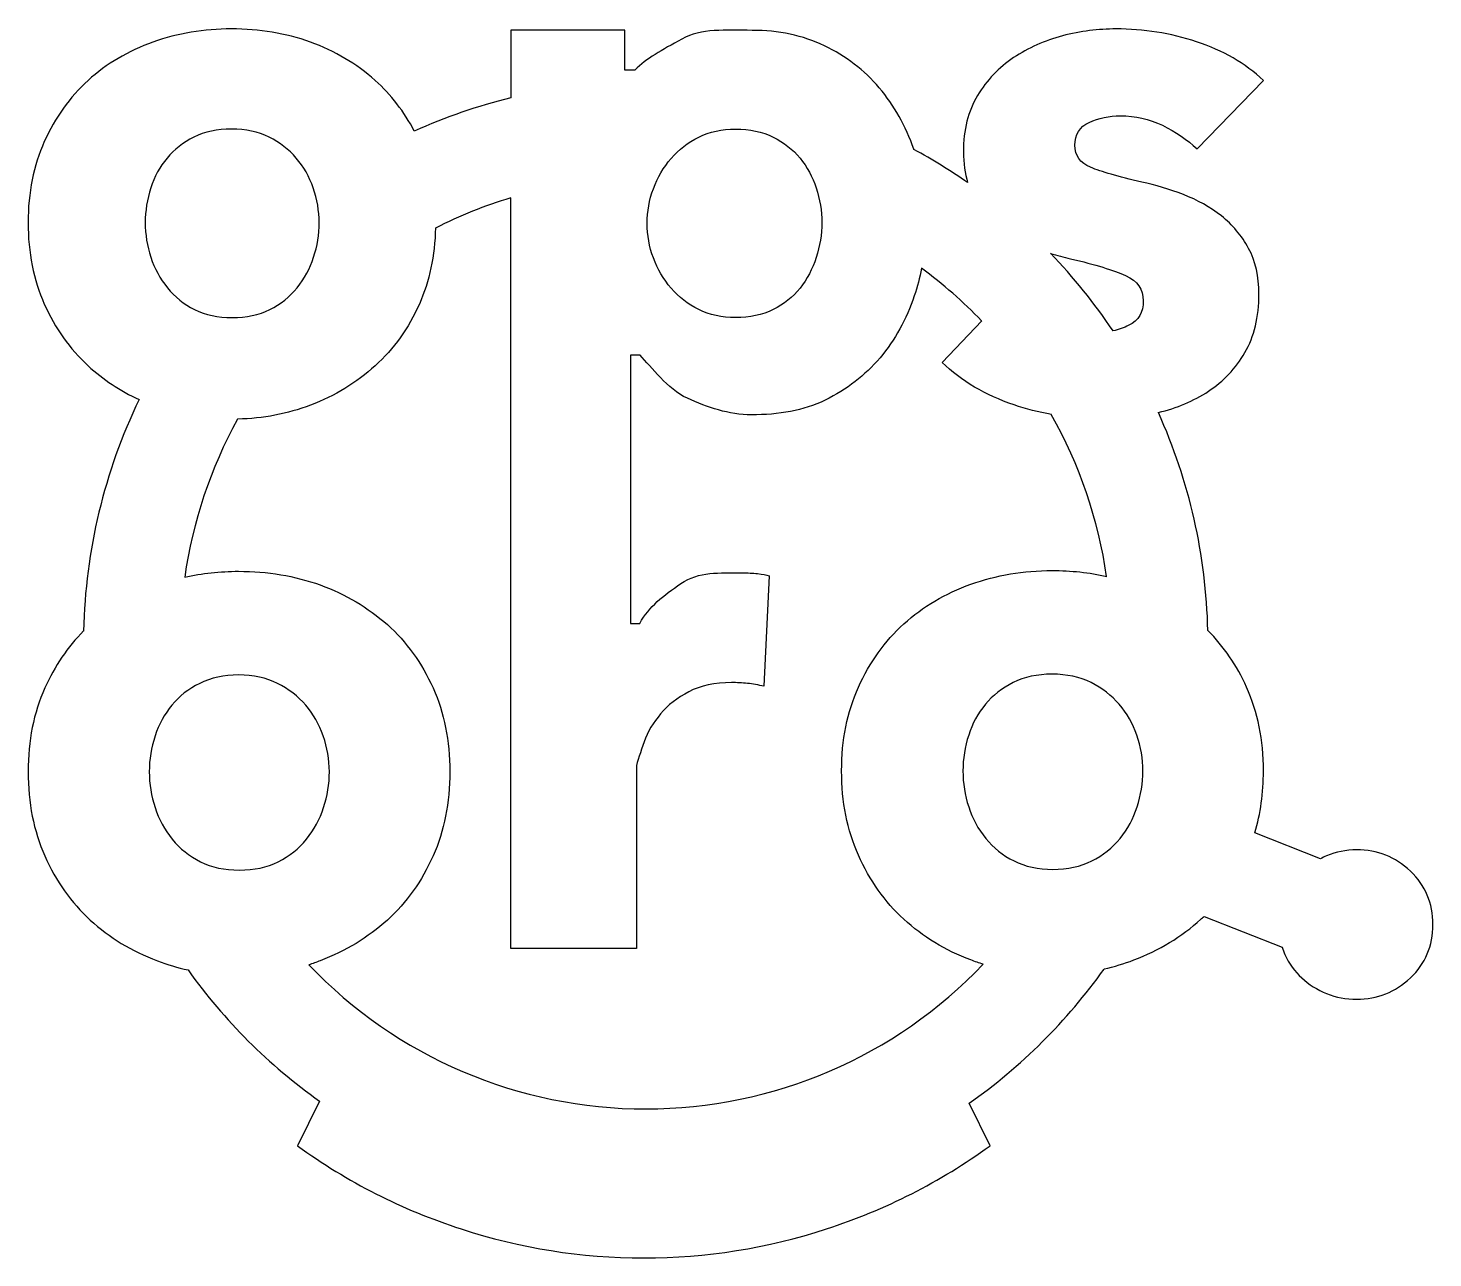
# Model space of a CAD drawing. Header units: millimetres. Extents: x 0 to 1100, y 0 to 963.
import ezdxf

# ---------------------------------------------------------------- set-up
doc = ezdxf.new("R2010")
doc.units = ezdxf.units.MM
doc.header["$MEASUREMENT"] = 0
doc.layers.add('cut', color=1, linetype='Continuous', true_color=0xff0000)

msp = doc.modelspace()

# ---------------------------------------------------------------- linework, layer by layer
at = {"layer": 'cut'}
for p, q in [((467.3, 961.9), (377.9, 961.9)), ((377.9, 961.9), (377.9, 908.8)), ((467.3, 930.6), (467.3, 961.9)), ((475.2, 930.6), (467.3, 930.6)), ((915.3, 868.8), (967.3, 922.5)), ((377.9, 242.3), (377.9, 830.5)), ((715.7, 701.5), (746.7, 734.1)), ((479.2, 707.1), (471.8, 707.1)), ((471.8, 707.1), (471.8, 497.1)), ((580.4, 534.3), (576.2, 447.8)), ((471.8, 497.1), (478.9, 497.1)), ((476.3, 383.4), (476.3, 242.3)), ((1012, 312.7), (960.6, 333.1)), ((920.8, 267.6), (981.9, 243.4)), ((476.3, 242.3), (377.9, 242.3)), ((228.2, 122.8), (211, 87.8)), ((753.2, 87.8), (736.8, 121.2))]:
    msp.add_line(p, q, dxfattribs=at)
for radius, start, end in [(440.3, 103.8933, 114.3012), (440.3, 55.075, 61.5072), (364.7, 106.8477, 116.8262), (440.3, 33.7853, 43.9601), (364.7, 43.8521, 53.6871), (440.3, 154.2783, 178.7336), (364.7, 8.274, 29.4391), (440.3, 1.315, 24.2578), (364.7, 151.2062, 171.8162), (440.3, 215.5221, 234.5357), (364.7, 223.6552, 316.432), (440.3, 305.1007, 324.5999)]:
    msp.add_arc((483.6, 481.4), radius, start, end, dxfattribs=at)
for points in [[(159.2, 962.8), (137.7, 962.8), (117.2, 959.4), (97.8, 952.5)], [(221, 952.5), (201.7, 959.4), (181.2, 962.8), (159.2, 962.8)], [(567, 961.7), (545.8, 961.7), (527.4, 963.5), (511.8, 954.8)], [(623.5, 949.6), (606.6, 957.7), (587.7, 961.7), (567, 961.7)], [(810, 957.4), (796, 953.7), (783.2, 948), (771.7, 940.3)], [(851.9, 962.8), (838, 962.8), (824.1, 961), (810, 957.4)], [(915, 952.8), (894.5, 959.5), (873.4, 962.8), (851.9, 962.8)], [(97.8, 952.5), (78.4, 945.5), (61.4, 935.5), (47, 922.5)], [(271.8, 922.5), (257.1, 935.5), (240.2, 945.5), (221, 952.5)], [(511.8, 954.8), (496.3, 946.2), (484.1, 939.6), (475.2, 930.6)], [(666.5, 916.7), (654.8, 930.5), (640.4, 941.5), (623.5, 949.6)], [(967.3, 922.5), (953, 935.9), (935.6, 946), (915, 952.8)], [(771.7, 940.3), (760.1, 932.6), (750.7, 922.7), (743.4, 910.6)], [(47, 922.5), (32.6, 909.4), (21.2, 893.4), (12.7, 874.6)], [(302.4, 882.7), (294.5, 898), (284.2, 911.3), (271.8, 922.5)], [(693.6, 868.5), (687.2, 886.8), (678.2, 902.8), (666.5, 916.7)], [(743.4, 910.6), (736.1, 898.5), (732.4, 883.8), (732.4, 866.5)], [(830.8, 889.6), (838.3, 893), (846.5, 894.8), (855.3, 894.8)], [(855.3, 894.8), (866.9, 894.8), (877.8, 892.3), (888.2, 887.3)], [(159.2, 884.4), (148.1, 884.4), (138.3, 882.3), (129.8, 878)], [(188.7, 878), (180.2, 882.3), (170.4, 884.4), (159.2, 884.4)], [(525.1, 878.1), (533.6, 882.2), (543.2, 884.4), (554, 884.4)], [(554, 884.4), (565.1, 884.4), (574.9, 882.2), (583.4, 878.1)], [(819.6, 871.7), (819.6, 880.1), (823.3, 886.1), (830.8, 889.6)], [(888.2, 887.3), (898.6, 882.3), (907.6, 876.1), (915.3, 868.8)], [(12.7, 874.6), (4.2, 855.7), (0, 834.6), (0, 811.1)], [(129.8, 878), (121.4, 873.8), (114.3, 868.3), (108.8, 861.6)], [(210, 861.6), (204.3, 868.3), (197.1, 873.8), (188.7, 878)], [(503.5, 861.3), (509.5, 868.2), (516.7, 873.8), (525.1, 878.1)], [(583.4, 878.1), (591.8, 873.8), (598.9, 868.3), (604.5, 861.6)], [(832, 854.4), (823.7, 857.8), (819.6, 863.6), (819.6, 871.7)], [(108.8, 861.6), (103.2, 854.9), (98.9, 847.1), (96.1, 838.2)], [(223.3, 838.2), (220.2, 847.1), (215.8, 854.9), (210, 861.6)], [(489.6, 837.6), (492.9, 846.5), (497.5, 854.4), (503.5, 861.3)], [(604.5, 861.6), (610, 854.8), (614.2, 847.1), (617.1, 838.2)], [(693.7, 868.4), (693.6, 868.4), (693.6, 868.5), (693.6, 868.5)], [(732.4, 866.5), (732.4, 857.6), (733.5, 849.6), (735.7, 842.4)], [(872.1, 842.8), (853.6, 847.1), (840.2, 850.9), (832, 854.4)], [(96.1, 838.2), (93.2, 829.4), (91.7, 820.3), (91.7, 811.1)], [(227.9, 811.1), (227.9, 820.3), (226.4, 829.4), (223.3, 838.2)], [(484.7, 810.5), (484.7, 819.7), (486.4, 828.8), (489.6, 837.6)], [(617.1, 838.2), (620, 829.4), (621.5, 820.3), (621.5, 811.1)], [(904.7, 833), (893.7, 837.3), (882.8, 840.5), (872.1, 842.8)], [(934.4, 816.3), (925.5, 823.2), (915.6, 828.8), (904.7, 833)], [(955.7, 790.9), (950.3, 800.9), (943.2, 809.4), (934.4, 816.3)], [(0, 811.1), (0, 787.6), (4.2, 766.4), (12.7, 747.3)], [(91.7, 811.1), (91.7, 801.9), (93.2, 792.8), (96.1, 784)], [(223.6, 784), (226.5, 792.8), (227.9, 801.9), (227.9, 811.1)], [(319, 806.9), (318.5, 785.1), (314.3, 765.3), (306.4, 747.3)], [(489.6, 783.4), (486.4, 792.2), (484.7, 801.3), (484.7, 810.5)], [(621.5, 811.1), (621.5, 801.9), (620, 792.7), (617.1, 783.7)], [(96.1, 784), (98.9, 775.1), (103.3, 767.2), (109.1, 760)], [(210.6, 760), (216.4, 767.2), (220.7, 775.1), (223.6, 784)], [(503.5, 759.7), (497.5, 766.7), (492.9, 774.6), (489.6, 783.4)], [(617.1, 783.7), (614.2, 774.7), (610, 766.7), (604.5, 759.7)], [(800.5, 787), (805.7, 785.4), (810.9, 784), (816.1, 782.8)], [(816.1, 782.8), (835.7, 778.2), (850.1, 773.8), (859.4, 769.6)], [(963.8, 755.1), (963.8, 769), (961.1, 780.9), (955.7, 790.9)], [(699.6, 775.3), (698.2, 768), (696.3, 760.8), (693.9, 753.7)], [(109.1, 760), (114.8, 752.9), (121.9, 747.2), (130.4, 743)], [(189.2, 743), (197.7, 747.2), (204.8, 752.9), (210.6, 760)], [(525.1, 743), (516.7, 747.2), (509.5, 752.8), (503.5, 759.7)], [(604.5, 759.7), (598.9, 752.8), (591.8, 747.2), (583.4, 743)], [(859.4, 769.6), (868.6, 765.3), (873.2, 758.8), (873.2, 749.9)], [(693.9, 753.7), (687.8, 735.2), (678.8, 719.3), (667.1, 705.2)], [(873.2, 749.9), (873.2, 740.7), (869.5, 734.3), (862, 730.6)], [(952.8, 709.3), (960.1, 721.8), (963.8, 737.1), (963.8, 755.1)], [(12.7, 747.3), (21.2, 728.3), (32.6, 712.1), (47, 698.9)], [(130.4, 743), (138.9, 738.8), (148.7, 736.7), (159.8, 736.7)], [(159.8, 736.7), (171, 736.7), (180.8, 738.8), (189.2, 743)], [(306.4, 747.3), (297.9, 728.3), (286.4, 712.1), (271.8, 698.9)], [(554, 736.7), (543.2, 736.7), (533.6, 738.8), (525.1, 743)], [(583.4, 743), (574.9, 738.8), (565.1, 736.7), (554, 736.7)], [(862, 730.6), (857.9, 728.6), (853.7, 727.2), (849.5, 726.2)], [(516.2, 673.5), (500.4, 680.6), (488.1, 698.2), (479.2, 707.1)], [(667.1, 705.2), (655.3, 691.2), (641, 680.5), (624.1, 672)], [(924.3, 679), (936, 686.7), (945.5, 696.8), (952.8, 709.3)], [(47, 698.9), (58.7, 688.1), (72, 679.3), (87, 672.5)], [(271.8, 698.9), (257.1, 685.6), (240.2, 675.3), (221, 668)], [(772, 668.3), (749.5, 675.8), (730.7, 686.9), (715.7, 701.5)], [(566.4, 660.5), (548.7, 660.5), (532, 666.3), (516.2, 673.5)], [(624.1, 672), (607.1, 663.6), (587.9, 660.5), (566.4, 660.5)], [(885, 662.3), (899.5, 665.8), (912.6, 671.3), (924.3, 679)], [(221, 668), (203.1, 661.2), (184.1, 657.6), (164, 657.1)], [(801.3, 660.7), (791.4, 662.5), (781.6, 665.1), (772, 668.3)], [(122.6, 533.3), (136.2, 536.4), (150.3, 537.9), (164.8, 537.9)], [(164.8, 537.9), (187.5, 537.9), (208.8, 534.3), (228.7, 527.2)], [(478.9, 497.1), (486.5, 510.5), (497.2, 518.7), (511.2, 528.3)], [(511.2, 528.3), (525.1, 537.9), (541.2, 536.7), (559.5, 536.7)], [(559.5, 536.7), (563.5, 536.7), (567.4, 536.5), (571.2, 536.1)], [(571.2, 536.1), (575, 535.7), (578, 535.1), (580.4, 534.3)], [(738.2, 527.8), (758.3, 534.9), (779.5, 538.5), (801.8, 538.5)], [(801.8, 538.5), (816.7, 538.5), (830.9, 537), (844.6, 533.9)], [(228.7, 527.2), (248.6, 520), (266.1, 509.6), (281.3, 496.1)], [(685.7, 496.7), (700.6, 510.2), (718.1, 520.6), (738.2, 527.8)], [(281.3, 496.1), (296.4, 482.6), (308.3, 466.1), (317.1, 446.5)], [(650.2, 447.1), (658.9, 466.6), (670.8, 483.2), (685.7, 496.7)], [(43.5, 491.2), (31, 478.6), (20.9, 463.7), (13.1, 446.5)], [(954.1, 447.1), (946.5, 464.2), (936.3, 479), (923.8, 491.5)], [(164.8, 456.7), (153.3, 456.7), (143.1, 454.5), (134.4, 450.1)], [(195.3, 450.1), (186.5, 454.5), (176.4, 456.7), (164.8, 456.7)], [(801.8, 457.3), (790.3, 457.3), (780.1, 455.1), (771.4, 450.7)], [(832.3, 450.7), (823.5, 455.1), (813.4, 457.3), (801.8, 457.3)], [(13.1, 446.5), (4.4, 427), (0, 405.1), (0, 380.9)], [(134.4, 450.1), (125.6, 445.7), (118.3, 440.1), (112.6, 433.1)], [(217.4, 433.1), (211.4, 440.1), (204, 445.7), (195.3, 450.1)], [(317.1, 446.5), (325.9, 427), (330.2, 405.1), (330.2, 380.9)], [(517.4, 443.6), (508.5, 438.8), (500.7, 433.1), (495.3, 426.3)], [(550.9, 450.7), (537.7, 450.7), (526.4, 448.4), (517.4, 443.6)], [(563.3, 450.1), (559.1, 450.5), (554.8, 450.7), (550.9, 450.7)], [(576.2, 447.8), (571.8, 448.9), (567.5, 449.7), (563.3, 450.1)], [(637, 381.5), (637, 405.7), (641.4, 427.6), (650.2, 447.1)], [(771.4, 450.7), (762.6, 446.3), (755.4, 440.7), (749.6, 433.7)], [(854.4, 433.7), (848.4, 440.7), (841.1, 446.3), (832.3, 450.7)], [(967.3, 381.5), (967.3, 405.7), (962.9, 427.6), (954.1, 447.1)], [(112.6, 433.1), (106.8, 426.1), (102.4, 418.1), (99.4, 408.9)], [(231.1, 408.9), (227.9, 418.1), (223.3, 426.1), (217.4, 433.1)], [(749.6, 433.7), (743.8, 426.7), (739.4, 418.7), (736.5, 409.5)], [(868.1, 409.5), (864.9, 418.7), (860.4, 426.7), (854.4, 433.7)], [(495.3, 426.3), (489.9, 419.6), (484.8, 412.2), (482.4, 404.3)], [(99.4, 408.9), (96.4, 399.8), (94.9, 390.4), (94.9, 380.9)], [(235.9, 380.9), (235.9, 390.4), (234.3, 399.8), (231.1, 408.9)], [(736.5, 409.5), (733.5, 400.4), (732, 391), (732, 381.5)], [(872.9, 381.5), (872.9, 391), (871.3, 400.4), (868.1, 409.5)], [(482.4, 404.3), (480, 396.3), (476.3, 389.4), (476.3, 383.4)], [(0, 380.9), (0, 356.6), (4.4, 334.6), (13.1, 314.9)], [(94.9, 380.9), (94.9, 371.3), (96.4, 361.9), (99.4, 352.8)], [(231.4, 352.8), (234.4, 361.9), (235.9, 371.3), (235.9, 380.9)], [(330.2, 380.9), (330.2, 356.6), (325.9, 334.6), (317.1, 314.9)], [(650.2, 315.5), (641.4, 335.2), (637, 357.2), (637, 381.5)], [(732, 381.5), (732, 371.9), (733.5, 362.5), (736.5, 353.4)], [(868.4, 353.4), (871.4, 362.5), (872.9, 371.9), (872.9, 381.5)], [(960.6, 333.1), (965, 348), (967.3, 364.2), (967.3, 381.5)], [(99.4, 352.8), (102.4, 343.6), (106.9, 335.4), (112.9, 328)], [(218, 328), (223.9, 335.4), (228.4, 343.6), (231.4, 352.8)], [(736.5, 353.4), (739.4, 344.2), (743.9, 336), (749.9, 328.6)], [(855, 328.6), (861, 336), (865.4, 344.2), (868.4, 353.4)], [(112.9, 328), (118.8, 320.6), (126.2, 314.8), (135, 310.4)], [(195.9, 310.4), (204.6, 314.8), (212, 320.6), (218, 328)], [(749.9, 328.6), (755.9, 321.2), (763.2, 315.4), (772, 311)], [(832.9, 311), (841.7, 315.4), (849, 321.2), (855, 328.6)], [(1040.3, 319.7), (1031.9, 319.7), (1024.1, 318.1), (1016.7, 314.9)], [(1082.4, 303), (1070.6, 314.1), (1056.6, 319.7), (1040.3, 319.7)], [(13.1, 314.9), (21.9, 295.2), (33.7, 278.4), (48.7, 264.7)], [(135, 310.4), (143.7, 306), (153.9, 303.8), (165.4, 303.8)], [(165.4, 303.8), (177, 303.8), (187.1, 306), (195.9, 310.4)], [(317.1, 314.9), (308.3, 295.2), (296.4, 278.4), (281.3, 264.7)], [(685.7, 265.3), (670.8, 279), (658.9, 295.8), (650.2, 315.5)], [(772, 311), (780.7, 306.6), (790.9, 304.4), (802.4, 304.4)], [(802.4, 304.4), (814, 304.4), (824.1, 306.6), (832.9, 311)], [(1016.7, 314.9), (1015.1, 314.2), (1013.5, 313.5), (1012, 312.7)], [(1100, 261.2), (1100, 277.9), (1094.1, 291.8), (1082.4, 303)], [(48.7, 264.7), (63.6, 251), (81.1, 240.3), (101.2, 232.8)], [(281.3, 264.7), (266.1, 251), (248.6, 240.3), (228.7, 232.8)], [(738.2, 233.4), (718.1, 240.9), (700.6, 251.6), (685.7, 265.3)], [(865.7, 233.4), (885.6, 240.9), (903.2, 251.6), (918.3, 265.3)], [(918.3, 265.3), (919.1, 266.1), (920, 266.8), (920.8, 267.6)], [(1082.4, 219.4), (1094.1, 230.5), (1100, 244.4), (1100, 261.2)], [(981.9, 243.4), (982.5, 241.4), (983.3, 239.5), (984.1, 237.6)], [(101.2, 232.8), (109.1, 229.8), (117.1, 227.4), (125.3, 225.6)], [(228.7, 232.8), (225.8, 231.6), (222.8, 230.6), (219.7, 229.6)], [(747.9, 230), (744.7, 231), (741.4, 232.2), (738.2, 233.4)], [(842.5, 226.4), (850.4, 228.2), (858.2, 230.5), (865.7, 233.4)], [(984.1, 237.6), (987.3, 230.6), (991.7, 224.5), (997.3, 219.4)], [(997.3, 219.4), (1002.9, 214.2), (1009.3, 210.1), (1016.7, 207.1)], [(1040.3, 202.6), (1056.6, 202.6), (1070.6, 208.2), (1082.4, 219.4)], [(1016.7, 207.1), (1024.1, 204.1), (1031.9, 202.6), (1040.3, 202.6)], [(211, 87.8), (250, 59.5), (292.7, 37.8), (339.1, 22.7)], [(625.1, 22.7), (671.5, 37.8), (714.2, 59.5), (753.2, 87.8)], [(339.1, 22.7), (385.4, 7.6), (433.1, 0), (482.1, 0)], [(482.1, 0), (531.1, 0), (578.7, 7.6), (625.1, 22.7)]]:
    msp.add_open_spline(points, degree=3, dxfattribs=at)

doc.saveas('drawing.dxf')
